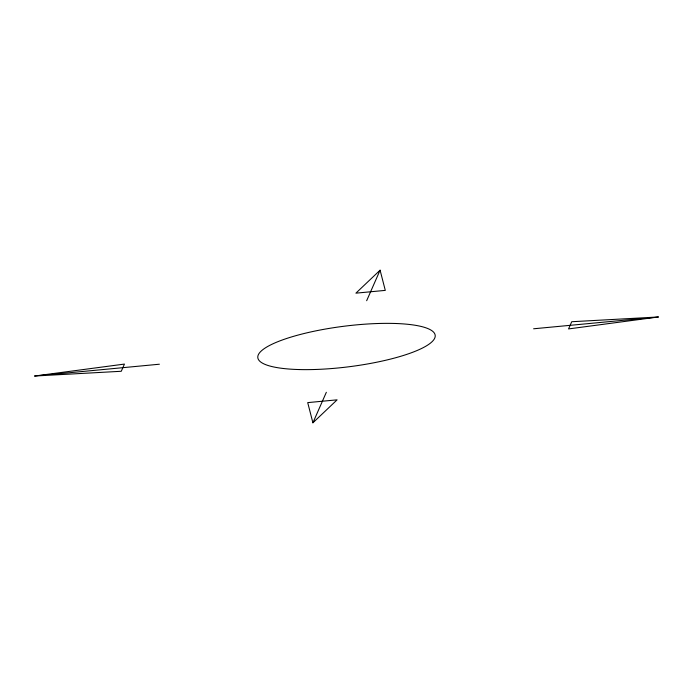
<?xml version="1.0" encoding="UTF-8"?>
<svg xmlns="http://www.w3.org/2000/svg" width="693" height="693" viewBox="0 0 693 693"><rect width="100%" height="100%" fill="white"/><g stroke="black" fill="none" stroke-linecap="round" stroke-linejoin="round"><path stroke-width="1.04" d="M312.907 422.808L337.11 399.835L307.709 402.616L312.907 422.808L326.342 392.281M366.658 300.719L380.093 270.192L385.291 290.384L355.89 293.165L380.093 270.192M34.65 376.022L124.437 364.076L121.275 371.275L34.65 376.022L159.39 364.215M658.35 316.978L568.563 328.924L571.725 321.725L658.35 316.978L533.61 328.785M299.411 369.56A89.38 20.409 -7.2 0 0 435.161 336.633A89.38 20.409 -7.2 0 0 304.929 333.307A89.38 20.409 -7.2 0 0 299.411 369.56"/></g></svg>
